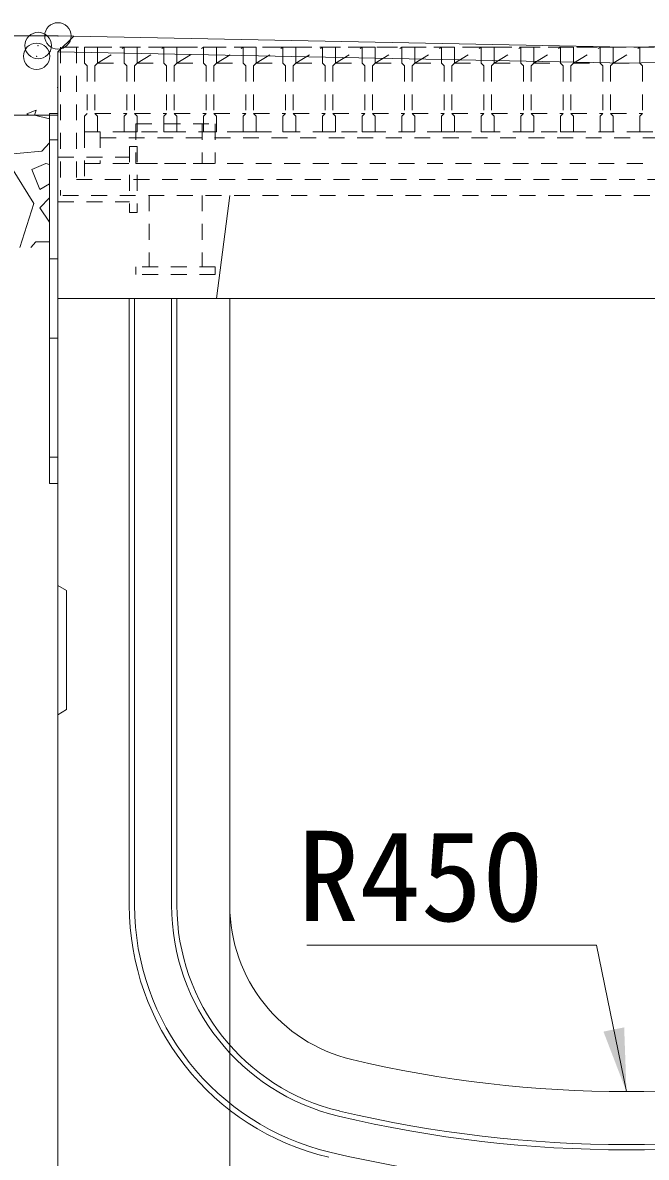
# Model space of a CAD drawing. Units: millimetres at full size, sheet at 1:20; details may follow other scales. Extents: x 62447 to 85128, y -7246 to 532.
# Drawn here: x 74333 to 74568.8, y -3334.6 to -2905.5 of the extents above; entities that cross this region are included whole.
import ezdxf
from ezdxf.enums import TextEntityAlignment as Align

# ---------------------------------------------------------------- set-up
doc = ezdxf.new("R2010")
doc.units = ezdxf.units.MM
doc.header["$LTSCALE"] = 20
doc.header["$PDMODE"] = 32
doc.header["$PDSIZE"] = 10
doc.linetypes.add('DASHED', pattern=[7.5, 6, -1.5])
doc.linetypes.add('USER1', pattern=[0.54, 0.3, -0.24])
for name, color, linetype, lineweight in [('インサート', 3, 'USER1', 5), ('グレーチング', 7, 'USER1', 5), ('ハッチング', 7, 'Continuous', 5), ('受枠', 3, 'USER1', 9), ('基礎', 3, 'Continuous', 13), ('引出線', 4, 'Continuous', 9), ('補助線', 8, 'Continuous', 13), ('集水桝', 1, 'Continuous', 5)]:
    doc.layers.add(name, color=color, linetype=linetype, lineweight=lineweight)
doc.styles.add('ＭＳ ゴシック', font='')
doc.styles.get('ＭＳ ゴシック').set_extended_font_data('MS Gothic')

# ---------------------------------------------------------------- blocks, each defined once
blk = doc.blocks.new('filled_arrow')
at = {"color": 0, "linetype": 'Continuous', "lineweight": -2}
blk.add_solid([(7.5, 1.25), (0, 0), (7.5, -1.25)], dxfattribs=at)

msp = doc.modelspace()

# ---------------------------------------------------------------- linework, layer by layer
at = {"layer": 'インサート'}
for p, q in [((74375.83, -2943.76), (74375.83, -2958.76)), ((74375.83, -2943.76), (74405.83, -2943.76)), ((74400.83, -2943.76), (74400.83, -2958.76)), ((74405.83, -2943.76), (74405.83, -2958.76)), ((74346.33, -2949.76), (74343.13, -2949.76)), ((74373.34, -2952.26), (74373.34, -2977.26)), ((74373.34, -2952.26), (74376.34, -2952.26)), ((74376.34, -2952.26), (74376.34, -2977.26)), ((74346.34, -2956.26), (74373.34, -2956.26)), ((74375.83, -2958.76), (74405.83, -2958.76)), ((74346.34, -2973.26), (74373.34, -2973.26)), ((74380.83, -2970.76), (74380.83, -2997.76)), ((74400.83, -2970.76), (74400.83, -2997.76)), ((74373.34, -2977.26), (74376.34, -2977.26)), ((74346.33, -2994.76), (74343.13, -2994.76)), ((74405.83, -2997.76), (74375.83, -2997.76)), ((74375.83, -3000.76), (74375.83, -2997.76)), ((74405.83, -3000.76), (74405.83, -2997.76)), ((74405.83, -3000.76), (74375.83, -3000.76)), ((74346.33, -3024.76), (74343.13, -3024.76)), ((74346.33, -3069.76), (74343.13, -3069.76))]:
    msp.add_line(p, q, dxfattribs=at)
at = {"layer": 'インサート', "linetype": 'Continuous'}
msp.add_lwpolyline([(74343.13, -3079.76), (74343.13, -2939.76), (74346.33, -2939.76), (74346.33, -3079.76)], close=True, dxfattribs=at)
at = {"layer": 'グレーチング'}
for p, q in [((74766.33, -2914.76), (74356.33, -2914.76)), ((74356.33, -2914.76), (74356.33, -2920.76)), ((74356.33, -2914.76), (74361.33, -2914.76)), ((74361.33, -2914.76), (74361.33, -2920.76)), ((74361.33, -2920.76), (74371.33, -2914.76)), ((74371.33, -2914.76), (74371.33, -2920.76)), ((74371.33, -2914.76), (74376.33, -2914.76)), ((74376.33, -2914.76), (74376.33, -2920.76)), ((74376.33, -2920.76), (74386.33, -2914.76)), ((74386.33, -2914.76), (74386.33, -2920.76)), ((74386.33, -2914.76), (74391.33, -2914.76)), ((74391.33, -2914.76), (74391.33, -2920.76)), ((74391.33, -2920.76), (74401.33, -2914.76)), ((74401.33, -2914.76), (74401.33, -2920.76)), ((74401.33, -2914.76), (74406.33, -2914.76)), ((74406.33, -2914.76), (74406.33, -2920.76)), ((74406.33, -2920.76), (74416.33, -2914.76)), ((74416.33, -2914.76), (74416.33, -2920.76)), ((74416.33, -2914.76), (74421.33, -2914.76)), ((74421.33, -2914.76), (74421.33, -2920.76)), ((74421.33, -2920.76), (74431.33, -2914.76)), ((74431.33, -2914.76), (74436.33, -2914.76)), ((74431.33, -2914.76), (74431.33, -2920.76)), ((74436.33, -2914.76), (74436.33, -2920.76)), ((74436.33, -2920.76), (74446.33, -2914.76)), ((74446.33, -2914.76), (74446.33, -2920.76)), ((74446.33, -2914.76), (74451.33, -2914.76)), ((74451.33, -2914.76), (74451.33, -2920.76)), ((74451.33, -2920.76), (74461.33, -2914.76)), ((74461.33, -2914.76), (74466.33, -2914.76)), ((74461.33, -2914.76), (74461.33, -2920.76)), ((74466.33, -2914.76), (74466.33, -2920.76)), ((74466.33, -2920.76), (74476.33, -2914.76)), ((74476.33, -2914.76), (74481.33, -2914.76)), ((74476.33, -2914.76), (74476.33, -2920.76)), ((74481.33, -2914.76), (74481.33, -2920.76)), ((74481.33, -2920.76), (74491.33, -2914.76)), ((74491.33, -2914.76), (74496.33, -2914.76)), ((74491.33, -2914.76), (74491.33, -2920.76)), ((74496.33, -2914.76), (74496.33, -2920.76)), ((74496.33, -2920.76), (74506.33, -2914.76)), ((74506.33, -2914.76), (74511.33, -2914.76)), ((74506.33, -2914.76), (74506.33, -2920.76)), ((74511.33, -2914.76), (74511.33, -2920.76)), ((74511.33, -2920.76), (74521.33, -2914.76)), ((74521.33, -2914.76), (74526.33, -2914.76)), ((74521.33, -2914.76), (74521.33, -2920.76)), ((74526.33, -2914.76), (74526.33, -2920.76)), ((74526.33, -2920.76), (74536.33, -2914.76)), ((74536.33, -2914.76), (74541.33, -2914.76)), ((74536.33, -2914.76), (74536.33, -2920.76)), ((74541.33, -2914.76), (74541.33, -2920.76)), ((74541.33, -2920.76), (74551.33, -2914.76)), ((74551.33, -2914.76), (74556.33, -2914.76)), ((74551.33, -2914.76), (74551.33, -2920.76)), ((74556.33, -2914.76), (74556.33, -2920.76)), ((74556.33, -2920.76), (74566.33, -2914.76)), ((74566.33, -2914.76), (74571.33, -2914.76)), ((74566.33, -2914.76), (74566.33, -2920.76)), ((74356.33, -2920.76), (74357.33, -2921.76)), ((74357.33, -2921.76), (74357.33, -2939.76)), ((74361.33, -2920.76), (74360.33, -2921.76)), ((74360.33, -2921.76), (74360.33, -2939.76)), ((74361.33, -2920.76), (74371.33, -2920.76)), ((74371.33, -2920.76), (74372.33, -2921.76)), ((74372.33, -2921.76), (74372.33, -2939.76)), ((74376.33, -2920.76), (74375.33, -2921.76)), ((74375.33, -2921.76), (74375.33, -2939.76)), ((74376.33, -2920.76), (74386.33, -2920.76)), ((74386.33, -2920.76), (74387.33, -2921.76)), ((74387.33, -2921.76), (74387.33, -2939.76)), ((74391.33, -2920.76), (74390.33, -2921.76)), ((74390.33, -2921.76), (74390.33, -2939.76)), ((74391.33, -2920.76), (74401.33, -2920.76)), ((74401.33, -2920.76), (74402.33, -2921.76)), ((74402.33, -2921.76), (74402.33, -2939.76)), ((74406.33, -2920.76), (74405.33, -2921.76)), ((74405.33, -2921.76), (74405.33, -2939.76)), ((74406.33, -2920.76), (74416.33, -2920.76)), ((74416.33, -2920.76), (74417.33, -2921.76)), ((74417.33, -2921.76), (74417.33, -2939.76)), ((74421.33, -2920.76), (74420.33, -2921.76)), ((74420.33, -2921.76), (74420.33, -2939.76)), ((74421.33, -2920.76), (74431.33, -2920.76)), ((74431.33, -2920.76), (74432.33, -2921.76)), ((74432.33, -2921.76), (74432.33, -2939.76)), ((74436.33, -2920.76), (74435.33, -2921.76)), ((74435.33, -2921.76), (74435.33, -2939.76)), ((74436.33, -2920.76), (74446.33, -2920.76)), ((74446.33, -2920.76), (74447.33, -2921.76)), ((74447.33, -2921.76), (74447.33, -2939.76)), ((74451.33, -2920.76), (74450.33, -2921.76)), ((74450.33, -2921.76), (74450.33, -2939.76)), ((74451.33, -2920.76), (74461.33, -2920.76)), ((74461.33, -2920.76), (74462.33, -2921.76)), ((74462.33, -2921.76), (74462.33, -2939.76)), ((74466.33, -2920.76), (74465.33, -2921.76)), ((74465.33, -2921.76), (74465.33, -2939.76)), ((74466.33, -2920.76), (74476.33, -2920.76)), ((74476.33, -2920.76), (74477.33, -2921.76)), ((74477.33, -2921.76), (74477.33, -2939.76)), ((74481.33, -2920.76), (74480.33, -2921.76)), ((74480.33, -2921.76), (74480.33, -2939.76)), ((74481.33, -2920.76), (74491.33, -2920.76)), ((74491.33, -2920.76), (74492.33, -2921.76)), ((74492.33, -2921.76), (74492.33, -2939.76)), ((74496.33, -2920.76), (74495.33, -2921.76)), ((74495.33, -2921.76), (74495.33, -2939.76)), ((74496.33, -2920.76), (74506.33, -2920.76)), ((74506.33, -2920.76), (74507.33, -2921.76)), ((74507.33, -2921.76), (74507.33, -2939.76)), ((74511.33, -2920.76), (74510.33, -2921.76)), ((74510.33, -2921.76), (74510.33, -2939.76)), ((74511.33, -2920.76), (74521.33, -2920.76)), ((74521.33, -2920.76), (74522.33, -2921.76)), ((74522.33, -2921.76), (74522.33, -2939.76)), ((74526.33, -2920.76), (74525.33, -2921.76)), ((74525.33, -2921.76), (74525.33, -2939.76)), ((74526.33, -2920.76), (74536.33, -2920.76)), ((74536.33, -2920.76), (74537.33, -2921.76)), ((74537.33, -2921.76), (74537.33, -2939.76)), ((74541.33, -2920.76), (74540.33, -2921.76)), ((74540.33, -2921.76), (74540.33, -2939.76)), ((74541.33, -2920.76), (74551.33, -2920.76)), ((74551.33, -2920.76), (74552.33, -2921.76)), ((74552.33, -2921.76), (74552.33, -2939.76)), ((74556.33, -2920.76), (74555.33, -2921.76)), ((74555.33, -2921.76), (74555.33, -2939.76)), ((74556.33, -2920.76), (74566.33, -2920.76)), ((74566.33, -2920.76), (74567.33, -2921.76)), ((74567.33, -2921.76), (74567.33, -2939.76)), ((74356.33, -2940.76), (74357.33, -2939.76)), ((74356.33, -2946.76), (74356.33, -2940.76)), ((74361.33, -2940.76), (74360.33, -2939.76)), ((74360.33, -2939.76), (74372.33, -2939.76)), ((74361.33, -2946.76), (74361.33, -2940.76)), ((74371.33, -2940.76), (74372.33, -2939.76)), ((74371.33, -2946.76), (74371.33, -2940.76)), ((74375.33, -2939.76), (74387.33, -2939.76)), ((74376.33, -2940.76), (74375.33, -2939.76)), ((74376.33, -2946.76), (74376.33, -2940.76)), ((74386.33, -2940.76), (74387.33, -2939.76)), ((74386.33, -2946.76), (74386.33, -2940.76)), ((74390.33, -2939.76), (74402.33, -2939.76)), ((74391.33, -2940.76), (74390.33, -2939.76)), ((74391.33, -2946.76), (74391.33, -2940.76)), ((74401.33, -2940.76), (74402.33, -2939.76)), ((74401.33, -2946.76), (74401.33, -2940.76)), ((74405.33, -2939.76), (74417.33, -2939.76)), ((74406.33, -2940.76), (74405.33, -2939.76)), ((74406.33, -2946.76), (74406.33, -2940.76)), ((74416.33, -2940.76), (74417.33, -2939.76)), ((74416.33, -2946.76), (74416.33, -2940.76)), ((74420.33, -2939.76), (74432.33, -2939.76)), ((74421.33, -2940.76), (74420.33, -2939.76)), ((74421.33, -2946.76), (74421.33, -2940.76)), ((74431.33, -2940.76), (74432.33, -2939.76)), ((74431.33, -2946.76), (74431.33, -2940.76)), ((74436.33, -2940.76), (74435.33, -2939.76)), ((74435.33, -2939.76), (74447.33, -2939.76)), ((74436.33, -2946.76), (74436.33, -2940.76)), ((74446.33, -2940.76), (74447.33, -2939.76)), ((74446.33, -2946.76), (74446.33, -2940.76)), ((74451.33, -2940.76), (74450.33, -2939.76)), ((74450.33, -2939.76), (74462.33, -2939.76)), ((74451.33, -2946.76), (74451.33, -2940.76)), ((74461.33, -2940.76), (74462.33, -2939.76)), ((74461.33, -2946.76), (74461.33, -2940.76)), ((74466.33, -2940.76), (74465.33, -2939.76)), ((74465.33, -2939.76), (74477.33, -2939.76)), ((74466.33, -2946.76), (74466.33, -2940.76)), ((74476.33, -2940.76), (74477.33, -2939.76)), ((74476.33, -2946.76), (74476.33, -2940.76)), ((74481.33, -2940.76), (74480.33, -2939.76)), ((74480.33, -2939.76), (74492.33, -2939.76)), ((74481.33, -2946.76), (74481.33, -2940.76)), ((74491.33, -2940.76), (74492.33, -2939.76)), ((74491.33, -2946.76), (74491.33, -2940.76)), ((74496.33, -2940.76), (74495.33, -2939.76)), ((74495.33, -2939.76), (74507.33, -2939.76)), ((74496.33, -2946.76), (74496.33, -2940.76)), ((74506.33, -2940.76), (74507.33, -2939.76)), ((74506.33, -2946.76), (74506.33, -2940.76)), ((74511.33, -2940.76), (74510.33, -2939.76)), ((74510.33, -2939.76), (74522.33, -2939.76)), ((74511.33, -2946.76), (74511.33, -2940.76)), ((74521.33, -2940.76), (74522.33, -2939.76)), ((74521.33, -2946.76), (74521.33, -2940.76)), ((74526.33, -2940.76), (74525.33, -2939.76)), ((74525.33, -2939.76), (74537.33, -2939.76)), ((74526.33, -2946.76), (74526.33, -2940.76)), ((74536.33, -2940.76), (74537.33, -2939.76)), ((74536.33, -2946.76), (74536.33, -2940.76)), ((74541.33, -2940.76), (74540.33, -2939.76)), ((74540.33, -2939.76), (74552.33, -2939.76)), ((74541.33, -2946.76), (74541.33, -2940.76)), ((74551.33, -2940.76), (74552.33, -2939.76)), ((74551.33, -2946.76), (74551.33, -2940.76)), ((74556.33, -2940.76), (74555.33, -2939.76)), ((74555.33, -2939.76), (74567.33, -2939.76)), ((74556.33, -2946.76), (74556.33, -2940.76)), ((74566.33, -2940.76), (74567.33, -2939.76)), ((74566.33, -2946.76), (74566.33, -2940.76)), ((74356.33, -2946.76), (74361.33, -2946.76)), ((74356.33, -2946.76), (74361.33, -2946.76)), ((74361.33, -2946.76), (74357.33, -2946.76)), ((74371.33, -2946.76), (74376.33, -2946.76)), ((74386.33, -2946.76), (74391.33, -2946.76)), ((74401.33, -2946.76), (74406.33, -2946.76)), ((74416.33, -2946.76), (74421.33, -2946.76)), ((74431.33, -2946.76), (74436.33, -2946.76)), ((74446.33, -2946.76), (74451.33, -2946.76)), ((74461.33, -2946.76), (74466.33, -2946.76)), ((74476.33, -2946.76), (74481.33, -2946.76)), ((74491.33, -2946.76), (74496.33, -2946.76)), ((74506.33, -2946.76), (74511.33, -2946.76)), ((74521.33, -2946.76), (74526.33, -2946.76)), ((74536.33, -2946.76), (74541.33, -2946.76)), ((74551.33, -2946.76), (74556.33, -2946.76)), ((74566.33, -2946.76), (74571.33, -2946.76))]:
    msp.add_line(p, q, dxfattribs=at)
at = {"layer": 'ハッチング'}
for p, q in [((74346.07, -2929.97), (74346.33, -2930.01)), ((74346.1, -2930.03), (74346.33, -2929.79)), ((74334.57, -2939.89), (74338.13, -2938.52)), ((74337.48, -2940.46), (74338.12, -2938.55)), ((74334.56, -2939.91), (74335.37, -2940.46)), ((74343.13, -2941.86), (74337.52, -2940.46)), ((74343.13, -2950.85), (74340.22, -2954.09)), ((74340.22, -2954.09), (74322.69, -2955.61)), ((74337.17, -2973.9), (74328.79, -2960.18)), ((74341.74, -2958.66), (74336.41, -2960.94)), ((74336.41, -2960.94), (74339.46, -2968.56)), ((74343.13, -2959.12), (74341.74, -2958.66)), ((74339.46, -2968.56), (74343.13, -2966.36)), ((74343.13, -2971.74), (74339.46, -2975.42)), ((74331.87, -2990.46), (74337.17, -2973.9)), ((74339.46, -2975.42), (74343.13, -2980.94)), ((74336.06, -2990.46), (74337.93, -2988.38)), ((74337.93, -2988.38), (74343.13, -2988.38))]:
    msp.add_line(p, q, dxfattribs=at)
for p in [(74338.86, -2914.1), (74338.28, -2918.17)]:
    msp.add_point(p, dxfattribs=at)
at = {"layer": '受枠'}
for p, q in [((74775.33, -2914.76), (74347.33, -2914.76)), ((74347.33, -2914.76), (74347.33, -2970.76)), ((74353.33, -2914.76), (74353.33, -2964.76)), ((74353.33, -2964.76), (74769.33, -2964.76)), ((74775.33, -2970.76), (74347.33, -2970.76))]:
    msp.add_line(p, q, dxfattribs=at)
at = {"layer": '受枠', "lineweight": 5}
for p, q in [((74356.33, -2946.76), (74766.33, -2946.76)), ((74356.33, -2946.76), (74356.33, -2964.76)), ((74362.33, -2946.76), (74362.33, -2958.76)), ((74362.33, -2949.06), (74760.33, -2949.06)), ((74356.33, -2958.76), (74766.33, -2958.76))]:
    msp.add_line(p, q, dxfattribs=at)
at = {"layer": '基礎'}
for p, q in [((73965.65, -2910.46), (74346.33, -2910.46)), ((74346.33, -2910.46), (74352.33, -2910.58))]:
    msp.add_line(p, q, dxfattribs=at)
at = {"layer": '基礎', "linetype": 'DASHED', "lineweight": 15}
msp.add_line((74346.33, -2940.46), (73965.65, -2940.46), dxfattribs=at)
at = {"layer": '引出線', "lineweight": 13}
msp.add_lwpolyline([(74561.33, -3309.76), (74550.03, -3254.29), (74440.48, -3254.29)], dxfattribs=at)
at = {"layer": '補助線'}
msp.add_point((74346.33, -2910.46), dxfattribs=at)
at = {"layer": '集水桝', "lineweight": 13}
for p, q in [((74352.33, -2910.58), (74346.33, -2916.46)), ((74352.33, -2910.58), (74561.33, -2914.76)), ((74561.33, -2914.76), (74770.33, -2910.58)), ((74346.33, -2916.46), (74346.33, -3009.76)), ((74346.33, -3009.76), (74346.33, -3559.75)), ((74776.33, -3009.76), (74346.33, -3009.76)), ((74411.33, -3239.23), (74411.33, -3009.76))]:
    msp.add_line(p, q, dxfattribs=at)
at = {"layer": '集水桝'}
for p, q in [((74346.33, -2916.46), (74561.33, -2920.76)), ((74561.33, -2920.76), (74776.33, -2916.46)), ((74346.33, -3118.26), (74349.53, -3120.26)), ((74349.53, -3120.26), (74349.53, -3165.26)), ((74346.33, -3167.26), (74349.53, -3165.26))]:
    msp.add_line(p, q, dxfattribs=at)
at = {"layer": '集水桝', "linetype": 'DASHED', "lineweight": 13}
msp.add_line((74411.33, -2970.76), (74406.33, -3009.76), dxfattribs=at)
at = {"layer": '集水桝', "color": 112}
for p, q in [((74373.33, -3239.23), (74373.33, -3009.76)), ((74375.33, -3239.23), (74375.33, -3009.76)), ((74389.33, -3239.23), (74389.33, -3009.76)), ((74391.33, -3239.23), (74391.33, -3009.76))]:
    msp.add_line(p, q, dxfattribs=at)
at = {"layer": '集水桝', "linetype": 'DASHED', "lineweight": 15}
msp.add_line((74411.33, -3239.23), (74411.33, -3459.75), dxfattribs=at)
at = {"layer": '集水桝', "color": 112}
for centre, radius, start, end in [((74471.33, -3239.23), 98, 180, 256.6577), ((74471.33, -3239.23), 96, 180, 256.6577), ((74471.33, -3239.23), 82, 180, 256.6577), ((74471.33, -3239.23), 80, 180, 256.6577), ((74561.33, -2859.76), 470, 256.6577, 283.3422), ((74561.33, -2859.76), 472, 256.6577, 283.3422), ((74561.33, -2859.76), 486, 256.6577, 283.3422)]:
    msp.add_arc(centre, radius, start, end, dxfattribs=at)
at = {"layer": '集水桝', "lineweight": 13}
for centre, radius, start, end in [((74471.33, -3239.23), 60, 180, 256.6577), ((74561.33, -2859.76), 450, 256.6577, 283.3422)]:
    msp.add_arc(centre, radius, start, end, dxfattribs=at)

# ---------------------------------------------------------------- block references
at = {"layer": '引出線', "lineweight": 13, "xscale": 3.2, "yscale": 3.2, "rotation": 101.5}
msp.add_blockref('filled_arrow', (74561.33, -3309.76), dxfattribs=at)

# ---------------------------------------------------------------- texts
at = {"layer": '引出線', "style": 'ＭＳ ゴシック'}
msp.add_text('R450', height=34.18, dxfattribs=at).set_placement((74530.03, -3211.09), align=Align.TOP_RIGHT)

doc.saveas('drawing.dxf')
